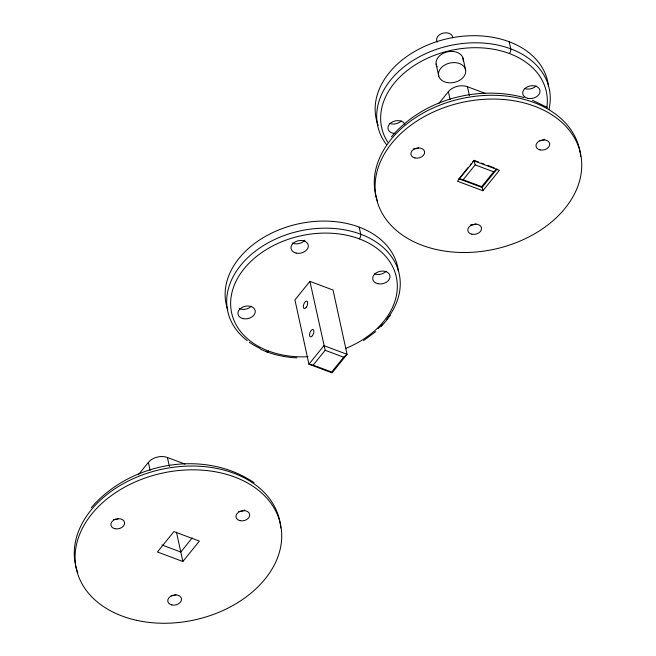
<?xml version="1.0" encoding="UTF-8"?>
<svg xmlns="http://www.w3.org/2000/svg" width="656" height="656" viewBox="0 0 656 656"><rect width="100%" height="100%" fill="white"/><g stroke="black" fill="none" stroke-linecap="round" stroke-linejoin="round"><path stroke-width="0.98" d="M386.253 320.686L390.369 315.085M138.359 474.788L148.363 462.423A13.932 10.02 -12.3 0 1 167.419 457.486L184.984 464.071M439.003 103.254L448.384 91.668A13.932 10.02 -12.3 0 1 467.441 86.731L485.005 93.316M309.927 281.375L294.929 299.915L308.943 364.203L332.059 372.862L347.057 354.33L333.035 290.034L309.927 281.375L325.171 350.279L313.166 365.113L308.943 364.203L323.941 345.671L347.057 354.33L343.654 357.208L331.657 372.034L313.166 365.113M458.954 178.826L463.177 179.736L481.668 186.657L493.665 171.831L497.068 168.953L482.062 187.485L458.954 178.826L468.327 167.239M470.204 164.927L471.451 163.377M472.705 161.835L473.952 160.294L478.577 162.024M463.177 179.736L475.182 164.902L473.976 160.384M192.224 537.92L180.802 552.04L161.966 544.98M182.86 561.495L199.367 541.102L173.938 531.573L157.44 551.967L182.86 561.495L176.464 532.139M482.882 190.74L499.388 170.347L473.96 160.818L457.462 181.212L482.882 190.74L482.062 186.96M391.386 136.85C422.981 99.54 477.437 85.009 524.144 97.572M91.364 507.605C129.921 462.455 204.205 448.679 254.077 482.701M381.07 326.557L385.785 321.243M375.765 331.583L363.547 340.595M296.889 357.873C284.384 357.233 271.92 354.56 260.563 349.205M481.348 163.065L484.12 164.098M487.818 165.484L494.296 167.911M475.182 164.902L493.665 171.831M325.171 350.279L343.654 357.208M532.442 100.286L547.481 107.502M509.187 41.754L510.729 48.839A3.485 1.615 -69.5 0 1 509.368 53.521M462.997 58.064L465.653 70.258A13.792 9.922 -12.3 0 1 446.564 82.451A13.792 9.922 -12.3 0 1 444.063 65.436A13.792 9.922 -12.3 0 1 465.653 70.258M467.441 86.731L469.393 95.686M448.384 91.668L450.114 99.63M436.092 63.976L438.757 76.17M359.176 227.132L360.718 234.217A3.485 1.615 -69.5 0 1 359.357 238.899M167.419 457.486L169.371 466.441M148.363 462.423L150.101 470.385M437.183 66.855A13.792 9.922 -12.3 0 1 447.499 51.84A13.792 9.922 -12.3 0 1 463.226 61.115M437.273 42.009A8.216 5.912 -12.3 0 1 443.013 33.161A8.216 5.912 -12.3 0 1 452.837 37.974M378.159 125.435A87.756 63.132 -12.3 0 1 447.294 38.729A87.756 63.132 -12.3 0 1 548.482 86.502M386.638 144.812A87.756 63.132 -12.3 0 1 450.09 45.543A87.756 63.132 -12.3 0 1 548.957 109.503M401.382 120.852A8.774 6.314 -12.3 0 1 389.828 123.451M394.904 133.496A8.774 6.314 -12.3 0 1 387.942 127.772A8.774 6.314 -12.3 0 1 395.388 120.868A8.774 6.314 -12.3 0 1 404.875 124.246M536.132 85.92A8.774 6.314 -12.3 0 1 524.579 88.519M387.68 142.09A84.271 60.623 -12.3 0 1 450.828 50.422A84.271 60.623 -12.3 0 1 546.948 106.994M227.821 309.944A87.756 63.132 -12.3 0 1 297.283 224.106A87.756 63.132 -12.3 0 1 398.372 270.961M247.246 340.669A87.756 63.132 -12.3 0 1 250.945 254.758A87.756 63.132 -12.3 0 1 367.024 236.882A87.756 63.132 -12.3 0 1 386.835 319.177M382.628 324.08A87.756 63.132 -12.3 0 1 377.913 328.754M260.186 348.475A87.756 63.132 -12.3 0 1 249.337 342.211M304.86 240.17A8.774 6.314 -12.3 0 1 292.223 243.015M251.371 306.229A8.774 6.314 -12.3 0 1 239.186 308.558M386.122 271.297A8.774 6.314 -12.3 0 1 374.568 273.896M308.058 356.725A84.271 60.623 -12.3 0 1 238.628 276.52A84.271 60.623 -12.3 0 1 374.461 246.59A84.271 60.623 -12.3 0 1 345.548 348.467M268.607 351.05A3.485 1.615 -69.5 0 1 266.27 351.214M476.002 223.876A6.962 5.01 -12.3 0 1 470.582 224.877M544.783 139.269A6.962 5.01 -12.3 0 1 539.429 140.655M418.479 147.944A6.962 5.01 -12.3 0 1 413.682 148.65M377.446 200.974A104.476 75.153 -12.3 0 1 461.332 98.63A104.476 75.153 -12.3 0 1 580.683 156.276M175.98 594.631A6.962 5.01 -12.3 0 1 171.216 595.689M244.762 510.024A6.962 5.01 -12.3 0 1 238.751 511.36M118.465 518.699A6.962 5.01 -12.3 0 1 113.66 519.404M77.761 572.639A104.476 75.153 -12.3 0 1 161.31 469.384A104.476 75.153 -12.3 0 1 280.743 527.998M527.85 98.334A8.774 6.314 -12.3 0 0 539.995 90.577A8.774 6.314 -12.3 0 0 526.251 87.502A8.774 6.314 -12.3 0 0 527.85 98.334M296.127 253.093A8.774 6.314 -12.3 0 0 308.279 245.336A8.774 6.314 -12.3 0 0 294.536 242.269A8.774 6.314 -12.3 0 0 296.127 253.093M243.089 318.636A8.774 6.314 -12.3 0 0 255.241 310.878A8.774 6.314 -12.3 0 0 241.498 307.803A8.774 6.314 -12.3 0 0 243.089 318.636M377.84 283.712A8.774 6.314 -12.3 0 0 389.984 275.955A8.774 6.314 -12.3 0 0 376.241 272.88A8.774 6.314 -12.3 0 0 377.84 283.712M312.395 335.692A3.903 1.812 -69.5 0 0 313.142 329.574A3.903 1.812 -69.5 0 0 309.566 334.314A3.903 1.812 -69.5 0 0 312.395 335.692M306.213 307.328A3.903 1.812 -69.5 0 0 306.959 301.211A3.903 1.812 -69.5 0 0 303.384 305.95A3.903 1.812 -69.5 0 0 306.213 307.328M436.535 249.551A104.476 75.153 -12.3 0 0 581.167 157.178A104.476 75.153 -12.3 0 0 417.56 120.622A104.476 75.153 -12.3 0 0 436.535 249.551M471.861 234.2A6.962 5.01 -12.3 0 0 481.504 228.042A6.962 5.01 -12.3 0 0 470.598 225.607A6.962 5.01 -12.3 0 0 471.861 234.2M540.06 149.921A6.962 5.01 -12.3 0 0 549.703 143.762A6.962 5.01 -12.3 0 0 538.797 141.327A6.962 5.01 -12.3 0 0 540.06 149.921M414.969 157.973A6.962 5.01 -12.3 0 0 424.612 151.815A6.962 5.01 -12.3 0 0 413.706 149.371A6.962 5.01 -12.3 0 0 414.969 157.973M136.522 620.305A104.476 75.153 -12.3 0 0 281.145 527.932A104.476 75.153 -12.3 0 0 117.547 491.377A104.476 75.153 -12.3 0 0 136.522 620.305M171.839 604.955A6.962 5.01 -12.3 0 0 181.482 598.797A6.962 5.01 -12.3 0 0 170.576 596.361A6.962 5.01 -12.3 0 0 171.839 604.955M240.039 520.675A6.962 5.01 -12.3 0 0 249.682 514.517A6.962 5.01 -12.3 0 0 238.776 512.082A6.962 5.01 -12.3 0 0 240.039 520.675M114.948 528.728A6.962 5.01 -12.3 0 0 124.591 522.57A6.962 5.01 -12.3 0 0 113.685 520.126A6.962 5.01 -12.3 0 0 114.948 528.728"/></g></svg>
